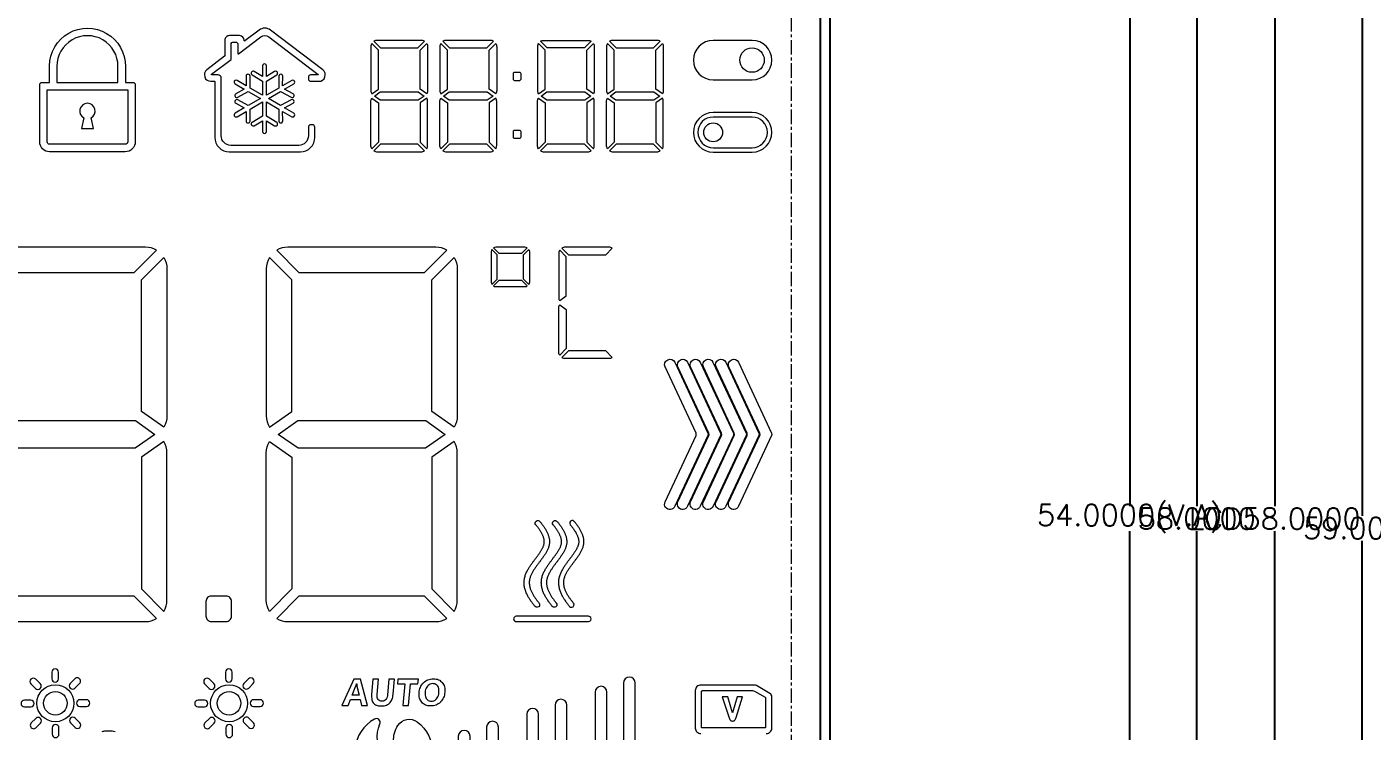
# Model space of a CAD drawing. Header units: millimetres. Extents: x 1979 to 4611, y 2266 to 2838.
# Drawn here: x 2738.4 to 2808.1, y 2715.8 to 2752.3 of the extents above; entities that cross this region are included whole.
import ezdxf

# ---------------------------------------------------------------- set-up
doc = ezdxf.new("R2010")
doc.units = ezdxf.units.MM
doc.linetypes.add('CENTER', pattern=[0.6, 0.375, -0.075, 0.075, -0.075])
doc.layers.add('BACKLIGHT', color=7, linetype='Continuous', lineweight=20)
doc.layers.add('LCD', color=4, linetype='Continuous', lineweight=20)
doc.layers.add('Dim', color=4, linetype='Continuous')
doc.layers.add('DWG', color=7, linetype='Continuous')
doc.styles.get("Standard").update_dxf_attribs({"font": 'txt.shx', "bigfont": 'gbcbig.shx'})
doc.dimstyles.get("Standard").update_dxf_attribs({"dimtxt": 1, "dimasz": 0.18, "dimexe": 0.18, "dimexo": 0.0625, "dimgap": 0.09, "dimtad": 0, "dimtih": 1, "dimtoh": 1, "dimdec": 4, "dimzin": 0, "dimdsep": 46, "dimtxsty": 'Standard', "dimcen": 0.09, "dimadec": 0, "dimazin": 0, "dimtfac": 1, "dimtdec": 4, "dimtofl": 0, "dimtmove": 0, "dimatfit": 3, "dimfxl": 0, "dimtolj": 1, "dimtzin": 0, "dimarcsym": 0})

# ---------------------------------------------------------------- blocks, each defined once
blk = doc.blocks.new('*D112')
at = {"layer": 'Defpoints', "color": 0}
for p in [(2778.511, 2753.825), (2795.565, 2753.825), (2777.011, 2699.825)]:
    blk.add_point(p, dxfattribs=at)
at = {"layer": 'Dim', "color": 0, "lineweight": -2}
for p, q in [((2778.58, 2753.825), (2795.763, 2753.825)), ((2795.565, 2753.627), (2795.565, 2727.474)), ((2795.565, 2700.023), (2795.565, 2726.176)), ((2777.08, 2699.825), (2795.763, 2699.825))]:
    blk.add_line(p, q, dxfattribs=at)
at = {"layer": 'Dim', "color": 0}
for points in [[(2795.532, 2753.627), (2795.598, 2753.627), (2795.565, 2753.825)], [(2795.532, 2700.023), (2795.598, 2700.023), (2795.565, 2699.825)]]:
    blk.add_solid(points, dxfattribs=at)
at = {"layer": 'Dim', "color": 0, "lineweight": 15, "insert": (2795.565, 2726.825), "char_height": 1.1, "attachment_point": 5}
blk.add_mtext('\\A1;54.0000(V.A)', dxfattribs=at)
blk = doc.blocks.new('*D113')
at = {"layer": 'Defpoints', "color": 0}
for p in [(2780.011, 2755.825), (2780.011, 2697.825), (2799.039, 2697.825)]:
    blk.add_point(p, dxfattribs=at)
at = {"layer": 'Dim', "color": 0, "lineweight": -2}
for p, q in [((2780.08, 2755.825), (2799.237, 2755.825)), ((2799.039, 2755.627), (2799.039, 2727.474)), ((2799.039, 2698.023), (2799.039, 2726.176)), ((2780.08, 2697.825), (2799.237, 2697.825))]:
    blk.add_line(p, q, dxfattribs=at)
at = {"layer": 'Dim', "color": 0}
for points in [[(2799.006, 2755.627), (2799.072, 2755.627), (2799.039, 2755.825)], [(2799.006, 2698.023), (2799.072, 2698.023), (2799.039, 2697.825)]]:
    blk.add_solid(points, dxfattribs=at)
at = {"layer": 'Dim', "color": 0, "lineweight": 15, "insert": (2799.039, 2726.825), "char_height": 1.1, "attachment_point": 5}
blk.add_mtext('\\A1;58.0000', dxfattribs=at)
blk = doc.blocks.new('*D114')
at = {"layer": 'Defpoints', "color": 0}
for p in [(2780.011, 2755.825), (2803.082, 2755.825), (2780.011, 2697.825)]:
    blk.add_point(p, dxfattribs=at)
at = {"layer": 'Dim', "color": 0, "lineweight": -2}
for p, q in [((2780.08, 2755.825), (2803.28, 2755.825)), ((2803.082, 2755.627), (2803.082, 2727.474)), ((2803.082, 2698.023), (2803.082, 2726.176)), ((2780.08, 2697.825), (2803.28, 2697.825))]:
    blk.add_line(p, q, dxfattribs=at)
at = {"layer": 'Dim', "color": 0}
for points in [[(2803.049, 2755.627), (2803.115, 2755.627), (2803.082, 2755.825)], [(2803.049, 2698.023), (2803.115, 2698.023), (2803.082, 2697.825)]]:
    blk.add_solid(points, dxfattribs=at)
at = {"layer": 'Dim', "color": 0, "lineweight": 15, "insert": (2803.082, 2726.825), "char_height": 1.1, "attachment_point": 5}
blk.add_mtext('\\A1;LCD58.0000', dxfattribs=at)
blk = doc.blocks.new('*D124')
at = {"layer": 'Defpoints', "color": 0}
for p in [(2780.011, 2755.825), (2807.615, 2755.825), (2781.511, 2696.825)]:
    blk.add_point(p, dxfattribs=at)
at = {"layer": 'Dim', "color": 0, "lineweight": -2}
for p, q in [((2780.08, 2755.825), (2807.813, 2755.825)), ((2807.615, 2755.627), (2807.615, 2726.974)), ((2807.615, 2697.023), (2807.615, 2725.676)), ((2781.58, 2696.825), (2807.813, 2696.825))]:
    blk.add_line(p, q, dxfattribs=at)
at = {"layer": 'Dim', "color": 0}
for points in [[(2807.582, 2755.627), (2807.648, 2755.627), (2807.615, 2755.825)], [(2807.582, 2697.023), (2807.648, 2697.023), (2807.615, 2696.825)]]:
    blk.add_solid(points, dxfattribs=at)
at = {"layer": 'Dim', "color": 0, "lineweight": 15, "insert": (2807.615, 2726.325), "char_height": 1.1, "attachment_point": 5}
blk.add_mtext('\\A1;59.0000', dxfattribs=at)
blk = doc.blocks.new('SPC')
at = {"layer": 'LCD'}
for points in [[(35.99, 52.44), (35.99, 51.608), (36.378, 51.608, -0.414214), (36.499, 51.487), (36.499, 48.528, -0.414214), (35.986, 48.015), (32.06, 48.015, -0.414214), (31.547, 48.528), (31.547, 51.487, -0.414214), (31.668, 51.608), (32.056, 51.608), (32.056, 52.465, -1.000475)], [(46.223, 52.262), (43.519, 54.319, 0.337132), (42.917, 54.319), (42.182, 53.76, -0.620396), (42.155, 53.773), (42.155, 53.787, 0.413587), (41.907, 54.035), (41.389, 54.036, 0.41484), (41.14, 53.788), (41.14, 52.976, -0.234266), (41.133, 52.963), (40.215, 52.264, 0.718034), (40.415, 51.669), (40.611, 51.668, -0.41411), (40.628, 51.652), (40.628, 48.761, 0.414214), (41.374, 48.015), (45.062, 48.015, 0.414214), (45.808, 48.761), (45.808, 49.299, 0.414214), (45.691, 49.415), (45.592, 49.415, 0.414214), (45.476, 49.299), (45.476, 48.844, -0.414214), (44.979, 48.346), (41.456, 48.346, -0.414214), (40.959, 48.844), (40.959, 51.834, 0.41411), (40.794, 52), (40.465, 52, -0.718034), (40.454, 52.03), (41.465, 52.798, 0.234266), (41.471, 52.811), (41.471, 53.589, -0.41484), (41.587, 53.705), (41.708, 53.704, -0.413587), (41.824, 53.588), (41.824, 53.105, 0.620396), (41.85, 53.092), (43.017, 53.979, -0.337132), (43.418, 53.979), (45.983, 52.028, -0.718303), (45.973, 51.998), (45.592, 51.998, 0.414318), (45.476, 51.882), (45.476, 51.783, 0.41411), (45.592, 51.667), (46.022, 51.667, 0.718303)], [(35.603, 52.441, 1.00775), (32.443, 52.441), (32.443, 51.608), (35.603, 51.608)], [(49.044, 53.791, 0.136063), (48.873, 53.744), (49.217, 53.398), (51.155, 53.398), (51.498, 53.744, 0.136063), (51.328, 53.791)], [(52.622, 53.791, 0.136063), (52.451, 53.744), (52.795, 53.398), (54.733, 53.398), (55.077, 53.744, 0.136063), (54.906, 53.791)], [(59.966, 53.791, -0.136063), (60.137, 53.744), (59.793, 53.398), (57.855, 53.398), (57.511, 53.744, -0.136063), (57.682, 53.791)], [(61.26, 53.791, 0.136063), (61.09, 53.744), (61.433, 53.398), (63.371, 53.398), (63.715, 53.744, 0.136063), (63.544, 53.791)], [(68.476, 51.743, 1), (68.476, 53.791), (66.459, 53.791, 1), (66.459, 51.743)], [(48.762, 51.013), (49.105, 51.255), (49.105, 53.288), (48.762, 53.634, 0.139094), (48.712, 53.46), (48.712, 51.187, 0.139094)], [(51.61, 51.013), (51.266, 51.255), (51.266, 53.288), (51.61, 53.634, -0.139094), (51.659, 53.46), (51.659, 51.187, -0.139094)], [(52.34, 51.013), (52.683, 51.255), (52.683, 53.288), (52.34, 53.634, 0.139094), (52.29, 53.46), (52.29, 51.187, 0.139094)], [(55.188, 51.013), (54.844, 51.255), (54.844, 53.288), (55.188, 53.634, -0.139094), (55.237, 53.46), (55.237, 51.187, -0.139094)], [(57.4, 51.013), (57.744, 51.255), (57.744, 53.288), (57.4, 53.634, 0.139094), (57.351, 53.46), (57.351, 51.187, 0.139094)], [(60.248, 51.013), (59.905, 51.255), (59.905, 53.288), (60.248, 53.634, -0.139094), (60.298, 53.46), (60.298, 51.187, -0.139094)], [(60.978, 51.013), (61.322, 51.255), (61.322, 53.288), (60.978, 53.634, 0.139094), (60.929, 53.46), (60.929, 51.187, 0.139094)], [(63.826, 51.013), (63.483, 51.255), (63.483, 53.288), (63.826, 53.634, -0.139094), (63.876, 53.46), (63.876, 51.187, -0.139094)], [(43.727, 52.179), (43.301, 51.921), (43.301, 52.471, 1.030478), (43.097, 52.471), (43.097, 51.921), (42.67, 52.179, 1), (42.564, 52.005), (43.097, 51.682), (43.097, 50.949), (42.462, 51.315), (42.449, 51.938, 1), (42.245, 51.933), (42.255, 51.435), (41.779, 51.71, 1.030478), (41.676, 51.533), (42.153, 51.258), (41.716, 51.018, 1), (41.814, 50.839), (42.36, 51.139), (42.995, 50.772), (42.36, 50.406), (41.814, 50.705, 1), (41.716, 50.526), (42.153, 50.286), (41.676, 50.011, 1.030478), (41.779, 49.834), (42.255, 50.11), (42.245, 49.611, 1), (42.449, 49.607), (42.462, 50.229), (43.097, 50.595), (43.097, 49.863), (42.564, 49.54, 1), (42.67, 49.365), (43.097, 49.624), (43.097, 49.073, 1.030478), (43.301, 49.073), (43.301, 49.624), (43.727, 49.366, 1.003444), (43.833, 49.54), (43.301, 49.863), (43.301, 50.595), (43.936, 50.229), (43.949, 49.607, 1), (44.153, 49.611), (44.142, 50.11), (44.619, 49.834, 1.030478), (44.721, 50.011), (44.245, 50.286), (44.682, 50.526, 1), (44.583, 50.705), (44.038, 50.406), (43.403, 50.772), (44.038, 51.139), (44.583, 50.839, 1), (44.682, 51.018), (44.245, 51.258), (44.721, 51.533, 1.030478), (44.619, 51.71), (44.142, 51.435), (44.153, 51.931, 1.021644), (43.949, 51.936), (43.936, 51.315), (43.301, 50.949), (43.301, 51.682), (43.833, 52.005, 1)], [(56.159, 52.126, 0.414214), (56.088, 52.055), (56.088, 51.786, 0.414214), (56.159, 51.715), (56.429, 51.715, 0.414214), (56.5, 51.786), (56.5, 52.055, 0.414214), (56.429, 52.126)], [(35.986, 48.402), (32.06, 48.402, -0.414214), (31.934, 48.528), (31.934, 51.221), (36.112, 51.221), (36.112, 48.528, -0.414214)], [(34.219, 49.774, 3.847294), (33.827, 49.774), (33.706, 49.222), (34.34, 49.222)], [(49.105, 50.551), (49.105, 48.518), (48.762, 48.172, -0.139094), (48.712, 48.346), (48.712, 50.619, -0.139094), (48.762, 50.793)], [(51.266, 50.551), (51.266, 48.518), (51.61, 48.172, 0.139094), (51.659, 48.346), (51.659, 50.619, 0.139094), (51.61, 50.793)], [(52.683, 50.551), (52.683, 48.518), (52.34, 48.172, -0.139094), (52.29, 48.346), (52.29, 50.619, -0.139094), (52.34, 50.793)], [(54.844, 50.551), (54.844, 48.518), (55.188, 48.172, 0.139094), (55.237, 48.346), (55.237, 50.619, 0.139094), (55.188, 50.793)], [(57.744, 50.551), (57.744, 48.518), (57.4, 48.172, -0.139094), (57.351, 48.346), (57.351, 50.619, -0.139094), (57.4, 50.793)], [(60.248, 50.793), (59.905, 50.551), (59.905, 48.518), (60.248, 48.172, 0.139094), (60.298, 48.346), (60.298, 50.619, 0.139094)], [(60.978, 50.793), (61.322, 50.551), (61.322, 48.518), (60.978, 48.172, -0.139094), (60.929, 48.346), (60.929, 50.619, -0.139094)], [(63.826, 50.793), (63.483, 50.551), (63.483, 48.518), (63.826, 48.172, 0.139094), (63.876, 48.346), (63.876, 50.619, 0.139094)], [(66.459, 50.046, 1), (66.459, 47.998), (68.476, 47.998, 1), (68.476, 50.046)], [(68.476, 48.227, 1), (68.476, 49.816), (66.459, 49.816, 1), (66.459, 48.227)], [(56.429, 48.715, 0.414214), (56.5, 48.786), (56.5, 49.055, 0.414214), (56.429, 49.126), (56.159, 49.126, 0.414214), (56.088, 49.055), (56.088, 48.786, 0.414214), (56.159, 48.715)], [(51.328, 48.015, 0.136063), (51.498, 48.062), (51.155, 48.408), (49.217, 48.408), (48.873, 48.062, 0.136063), (49.044, 48.015)], [(52.795, 48.408), (52.451, 48.062, 0.136063), (52.622, 48.015), (54.906, 48.015, 0.136063), (55.077, 48.062), (54.733, 48.408)], [(59.966, 48.015, 0.136063), (60.137, 48.062), (59.793, 48.408), (57.855, 48.408), (57.511, 48.062, 0.136063), (57.682, 48.015)], [(63.544, 48.015, 0.136063), (63.715, 48.062), (63.371, 48.408), (61.433, 48.408), (61.09, 48.062, 0.136063), (61.26, 48.015)], [(28.784, 42.91), (29.938, 41.749), (36.45, 41.749), (37.604, 42.91, 0.136063), (37.031, 43.069), (29.358, 43.069, 0.136063)], [(38.144, 34.321, -0.139094), (37.978, 33.736), (36.824, 34.548), (36.824, 41.379), (37.978, 42.54, -0.139094), (38.144, 41.955)], [(43.293, 34.321, 0.139094), (43.459, 33.736), (44.613, 34.548), (44.613, 41.379), (43.459, 42.54, 0.139094), (43.293, 41.955)], [(44.406, 43.069, 0.136063), (43.833, 42.91), (44.987, 41.749), (51.499, 41.749), (52.653, 42.91, 0.136063), (52.079, 43.069)], [(53.193, 34.321, -0.139094), (53.027, 33.736), (51.873, 34.548), (51.873, 41.379), (53.027, 42.54, -0.139094), (53.193, 41.955)], [(54.986, 42.957, 0.139094), (54.951, 42.834), (54.951, 41.26, 0.139094), (54.986, 41.137), (55.265, 41.418), (55.265, 42.676)], [(55.344, 42.754), (56.542, 42.754), (56.821, 43.035, 0.136063), (56.701, 43.069), (55.185, 43.069, 0.136063), (55.064, 43.035)], [(56.62, 42.676), (56.9, 42.957, -0.139094), (56.935, 42.834), (56.935, 41.26, -0.139094), (56.9, 41.137), (56.62, 41.418)], [(58.846, 42.567), (58.504, 42.912, 0.139094), (58.455, 42.738), (58.455, 40.473, 0.139094), (58.504, 40.299), (58.846, 40.54)], [(58.785, 43.069, 0.136063), (58.615, 43.021), (58.957, 42.677), (60.89, 42.677), (61.232, 43.021, 0.136063), (61.062, 43.069)], [(56.701, 41.026, 0.136063), (56.821, 41.059), (56.542, 41.34), (55.344, 41.34), (55.064, 41.059, 0.136063), (55.185, 41.026)], [(58.846, 37.812), (58.504, 37.468, -0.139094), (58.455, 37.641), (58.455, 39.907, -0.139094), (58.504, 40.08), (58.846, 39.839)], [(58.957, 37.702), (58.615, 37.358, 0.136063), (58.785, 37.311), (61.062, 37.311, 0.136063), (61.232, 37.358), (60.89, 37.702)], [(63.968, 36.868, -1), (64.468, 37.101), (66.185, 33.421, -0.221646), (66.185, 33.311), (64.471, 29.638, -1.013416), (63.968, 29.864), (65.572, 33.303, 0.221714), (65.572, 33.43)], [(64.629, 36.868, -1), (65.129, 37.101), (66.845, 33.421, -0.221646), (66.845, 33.311), (65.132, 29.638, -1.013416), (64.629, 29.864), (66.233, 33.303, 0.221714), (66.233, 33.43)], [(65.29, 36.868, -1), (65.79, 37.101), (67.506, 33.421, -0.221646), (67.506, 33.311), (65.793, 29.638, -1.013416), (65.29, 29.864), (66.893, 33.303, 0.221714), (66.893, 33.43)], [(65.95, 36.868, -1), (66.45, 37.101), (68.167, 33.421, -0.221646), (68.167, 33.311), (66.453, 29.638, -1.013416), (65.95, 29.864), (67.554, 33.303, 0.221714), (67.554, 33.43)], [(66.611, 36.868, -1), (67.111, 37.101), (68.827, 33.421, -0.221646), (68.827, 33.311), (67.114, 29.638, -1.013416), (66.611, 29.864), (68.215, 33.303, 0.221714), (68.215, 33.43)], [(67.272, 36.868, -1), (67.772, 37.101), (69.488, 33.421, -0.221646), (69.488, 33.311), (67.775, 29.638, -1.013416), (67.272, 29.864), (68.875, 33.303, 0.221714), (68.875, 33.43)], [(37.978, 32.997), (36.824, 32.185), (36.824, 25.354), (37.978, 24.193, 0.139094), (38.144, 24.778), (38.144, 32.412, 0.139094)], [(44.613, 32.185), (44.613, 25.354), (43.459, 24.193, -0.139094), (43.293, 24.778), (43.293, 32.412, -0.139094), (43.459, 32.997)], [(53.027, 24.193, 0.139094), (53.193, 24.778), (53.193, 32.412, 0.139094), (53.027, 32.997), (51.873, 32.185), (51.873, 25.354)], [(57.159, 26.802), (57.182, 26.834), (57.206, 26.866), (57.23, 26.897), (57.253, 26.928), (57.276, 26.959), (57.299, 26.989), (57.322, 27.02), (57.345, 27.05), (57.367, 27.081), (57.389, 27.111), (57.411, 27.141), (57.432, 27.171), (57.453, 27.201), (57.473, 27.231), (57.493, 27.261), (57.513, 27.291), (57.531, 27.321), (57.55, 27.351), (57.567, 27.38), (57.584, 27.41), (57.6, 27.439), (57.615, 27.468), (57.629, 27.497), (57.642, 27.526), (57.654, 27.555), (57.664, 27.583), (57.674, 27.611), (57.682, 27.638), (57.689, 27.665), (57.695, 27.691), (57.699, 27.717), (57.702, 27.744), (57.704, 27.77), (57.705, 27.797), (57.704, 27.824), (57.703, 27.851), (57.7, 27.879), (57.696, 27.907), (57.691, 27.935), (57.684, 27.963), (57.677, 27.992), (57.668, 28.021), (57.659, 28.05), (57.648, 28.079), (57.636, 28.108), (57.624, 28.138), (57.61, 28.167), (57.596, 28.197), (57.58, 28.226), (57.564, 28.256), (57.548, 28.285), (57.53, 28.315), (57.512, 28.344), (57.494, 28.374), (57.475, 28.403), (57.455, 28.432), (57.435, 28.461), (57.414, 28.491), (57.393, 28.52), (57.371, 28.548), (57.349, 28.577), (57.326, 28.606), (57.304, 28.635), (57.281, 28.663), (57.265, 28.682, -1), (57.474, 28.853), (57.49, 28.834), (57.515, 28.803), (57.539, 28.773), (57.563, 28.742), (57.586, 28.711), (57.61, 28.68), (57.633, 28.649), (57.655, 28.617), (57.677, 28.585), (57.699, 28.553), (57.721, 28.52), (57.742, 28.487), (57.762, 28.454), (57.782, 28.421), (57.801, 28.387), (57.819, 28.352), (57.837, 28.318), (57.854, 28.283), (57.87, 28.247), (57.886, 28.212), (57.9, 28.175), (57.913, 28.139), (57.926, 28.102), (57.937, 28.065), (57.947, 28.027), (57.955, 27.989), (57.962, 27.951), (57.968, 27.912), (57.972, 27.873), (57.974, 27.834), (57.975, 27.795), (57.974, 27.757), (57.971, 27.718), (57.966, 27.679), (57.96, 27.641), (57.952, 27.603), (57.942, 27.565), (57.931, 27.528), (57.918, 27.491), (57.904, 27.454), (57.889, 27.419), (57.873, 27.383), (57.856, 27.348), (57.839, 27.313), (57.82, 27.279), (57.801, 27.245), (57.781, 27.212), (57.761, 27.178), (57.74, 27.145), (57.719, 27.113), (57.697, 27.08), (57.675, 27.048), (57.653, 27.016), (57.631, 26.984), (57.608, 26.953), (57.585, 26.921), (57.562, 26.89), (57.539, 26.859), (57.515, 26.828), (57.492, 26.796), (57.469, 26.765), (57.445, 26.734), (57.422, 26.703), (57.398, 26.672), (57.375, 26.641), (57.352, 26.61), (57.328, 26.578), (57.305, 26.547), (57.283, 26.515), (57.26, 26.484), (57.238, 26.452), (57.215, 26.42), (57.194, 26.387), (57.172, 26.355), (57.151, 26.322), (57.131, 26.289), (57.111, 26.256), (57.091, 26.222), (57.072, 26.188), (57.054, 26.154), (57.037, 26.119), (57.02, 26.083), (57.005, 26.048), (56.99, 26.012), (56.977, 25.975), (56.965, 25.938), (56.954, 25.901), (56.945, 25.863), (56.938, 25.824), (56.932, 25.786), (56.928, 25.747), (56.926, 25.708), (56.926, 25.669), (56.927, 25.63), (56.931, 25.592), (56.935, 25.553), (56.942, 25.515), (56.949, 25.476), (56.958, 25.439), (56.969, 25.401), (56.981, 25.364), (56.993, 25.327), (57.007, 25.291), (57.022, 25.255), (57.038, 25.219), (57.054, 25.184), (57.072, 25.149), (57.09, 25.115), (57.109, 25.08), (57.128, 25.047), (57.148, 25.013), (57.169, 24.98), (57.19, 24.948), (57.211, 24.915), (57.233, 24.883), (57.256, 24.851), (57.279, 24.82), (57.302, 24.788), (57.325, 24.757), (57.349, 24.726), (57.373, 24.696), (57.397, 24.665), (57.422, 24.635), (57.434, 24.62, -1), (57.226, 24.449), (57.213, 24.464), (57.187, 24.496), (57.161, 24.528), (57.136, 24.561), (57.111, 24.593), (57.085, 24.627), (57.061, 24.66), (57.036, 24.694), (57.012, 24.729), (56.988, 24.764), (56.964, 24.8), (56.941, 24.836), (56.918, 24.872), (56.895, 24.91), (56.874, 24.948), (56.852, 24.986), (56.831, 25.026), (56.811, 25.066), (56.792, 25.107), (56.774, 25.149), (56.756, 25.191), (56.74, 25.235), (56.724, 25.279), (56.71, 25.324), (56.697, 25.371), (56.686, 25.418), (56.676, 25.466), (56.668, 25.515), (56.662, 25.564), (56.658, 25.614), (56.656, 25.665), (56.656, 25.716), (56.659, 25.767), (56.664, 25.818), (56.671, 25.869), (56.681, 25.92), (56.693, 25.969), (56.706, 26.017), (56.721, 26.063), (56.738, 26.108), (56.755, 26.152), (56.774, 26.195), (56.794, 26.236), (56.814, 26.277), (56.835, 26.316), (56.856, 26.355), (56.878, 26.393), (56.9, 26.43), (56.923, 26.466), (56.946, 26.502), (56.969, 26.537), (56.992, 26.572), (57.016, 26.606), (57.04, 26.64), (57.063, 26.673), (57.087, 26.706), (57.111, 26.738), (57.135, 26.771)], [(58.867, 27.873), (58.87, 27.834), (58.87, 27.795), (58.869, 27.757), (58.866, 27.718), (58.862, 27.679), (58.855, 27.641), (58.847, 27.603), (58.837, 27.565), (58.826, 27.528), (58.813, 27.491), (58.8, 27.454), (58.785, 27.419), (58.769, 27.383), (58.752, 27.348), (58.734, 27.313), (58.715, 27.279), (58.696, 27.245), (58.676, 27.212), (58.656, 27.178), (58.635, 27.145), (58.614, 27.113), (58.592, 27.08), (58.571, 27.048), (58.548, 27.016), (58.526, 26.984), (58.503, 26.953), (58.48, 26.921), (58.457, 26.89), (58.434, 26.859), (58.411, 26.828), (58.387, 26.796), (58.364, 26.765), (58.34, 26.734), (58.317, 26.703), (58.293, 26.672), (58.27, 26.641), (58.247, 26.61), (58.224, 26.578), (58.201, 26.547), (58.178, 26.515), (58.155, 26.484), (58.133, 26.452), (58.111, 26.42), (58.089, 26.387), (58.068, 26.355), (58.047, 26.322), (58.026, 26.289), (58.006, 26.256), (57.986, 26.222), (57.967, 26.188), (57.949, 26.154), (57.932, 26.119), (57.915, 26.083), (57.9, 26.048), (57.885, 26.012), (57.872, 25.975), (57.86, 25.938), (57.849, 25.901), (57.84, 25.863), (57.833, 25.824), (57.827, 25.786), (57.823, 25.747), (57.821, 25.708), (57.821, 25.669), (57.823, 25.63), (57.826, 25.592), (57.831, 25.553), (57.837, 25.515), (57.845, 25.476), (57.854, 25.439), (57.864, 25.401), (57.876, 25.364), (57.889, 25.327), (57.902, 25.291), (57.917, 25.255), (57.933, 25.219), (57.95, 25.184), (57.967, 25.149), (57.985, 25.115), (58.004, 25.08), (58.023, 25.047), (58.043, 25.013), (58.064, 24.98), (58.085, 24.948), (58.107, 24.915), (58.129, 24.883), (58.151, 24.851), (58.174, 24.82), (58.197, 24.788), (58.22, 24.757), (58.244, 24.726), (58.268, 24.696), (58.293, 24.665), (58.317, 24.635), (58.329, 24.62, -1), (58.121, 24.449), (58.108, 24.464), (58.082, 24.496), (58.057, 24.528), (58.031, 24.561), (58.006, 24.593), (57.981, 24.627), (57.956, 24.66), (57.931, 24.694), (57.907, 24.729), (57.883, 24.764), (57.859, 24.8), (57.836, 24.836), (57.813, 24.872), (57.791, 24.91), (57.769, 24.948), (57.747, 24.986), (57.727, 25.026), (57.707, 25.066), (57.687, 25.107), (57.669, 25.149), (57.651, 25.191), (57.635, 25.235), (57.619, 25.279), (57.605, 25.324), (57.592, 25.371), (57.581, 25.418), (57.571, 25.466), (57.563, 25.515), (57.557, 25.564), (57.553, 25.614), (57.551, 25.665), (57.552, 25.716), (57.554, 25.767), (57.559, 25.818), (57.567, 25.869), (57.576, 25.92), (57.588, 25.969), (57.602, 26.017), (57.617, 26.063), (57.633, 26.108), (57.651, 26.152), (57.669, 26.195), (57.689, 26.236), (57.709, 26.277), (57.73, 26.316), (57.751, 26.355), (57.773, 26.393), (57.796, 26.43), (57.818, 26.466), (57.841, 26.502), (57.864, 26.537), (57.888, 26.572), (57.911, 26.606), (57.935, 26.64), (57.959, 26.673), (57.982, 26.706), (58.006, 26.738), (58.03, 26.771), (58.054, 26.802), (58.078, 26.834), (58.101, 26.866), (58.125, 26.897), (58.148, 26.928), (58.171, 26.959), (58.195, 26.989), (58.217, 27.02), (58.24, 27.05), (58.262, 27.081), (58.284, 27.111), (58.306, 27.141), (58.327, 27.171), (58.348, 27.201), (58.369, 27.231), (58.389, 27.261), (58.408, 27.291), (58.427, 27.321), (58.445, 27.351), (58.462, 27.38), (58.479, 27.41), (58.495, 27.439), (58.51, 27.468), (58.524, 27.497), (58.537, 27.526), (58.549, 27.555), (58.56, 27.583), (58.569, 27.611), (58.577, 27.638), (58.584, 27.665), (58.59, 27.691), (58.594, 27.717), (58.598, 27.744), (58.599, 27.77), (58.6, 27.797), (58.6, 27.824), (58.598, 27.851), (58.595, 27.879), (58.591, 27.907), (58.586, 27.935), (58.58, 27.963), (58.572, 27.992), (58.563, 28.021), (58.554, 28.05), (58.543, 28.079), (58.531, 28.108), (58.519, 28.138), (58.505, 28.167), (58.491, 28.197), (58.476, 28.226), (58.46, 28.256), (58.443, 28.285), (58.426, 28.315), (58.408, 28.344), (58.389, 28.374), (58.37, 28.403), (58.35, 28.432), (58.33, 28.461), (58.309, 28.491), (58.288, 28.52), (58.266, 28.548), (58.244, 28.577), (58.222, 28.606), (58.199, 28.635), (58.176, 28.663), (58.16, 28.682, -1), (58.369, 28.853), (58.385, 28.834), (58.41, 28.803), (58.434, 28.773), (58.458, 28.742), (58.482, 28.711), (58.505, 28.68), (58.528, 28.649), (58.551, 28.617), (58.573, 28.585), (58.595, 28.553), (58.616, 28.52), (58.637, 28.487), (58.657, 28.454), (58.677, 28.421), (58.696, 28.387), (58.715, 28.352), (58.732, 28.318), (58.749, 28.283), (58.766, 28.247), (58.781, 28.212), (58.795, 28.175), (58.809, 28.139), (58.821, 28.102), (58.832, 28.065), (58.842, 28.027), (58.85, 27.989), (58.858, 27.951), (58.863, 27.912)], [(59.485, 27.879), (59.488, 27.851), (59.49, 27.824), (59.49, 27.797), (59.49, 27.77), (59.488, 27.744), (59.485, 27.718), (59.48, 27.691), (59.475, 27.665), (59.468, 27.638), (59.459, 27.611), (59.45, 27.583), (59.439, 27.555), (59.427, 27.526), (59.414, 27.497), (59.4, 27.468), (59.385, 27.439), (59.369, 27.41), (59.353, 27.38), (59.335, 27.351), (59.317, 27.321), (59.298, 27.291), (59.279, 27.261), (59.259, 27.232), (59.238, 27.202), (59.218, 27.172), (59.196, 27.141), (59.175, 27.111), (59.153, 27.081), (59.13, 27.051), (59.108, 27.02), (59.085, 26.99), (59.062, 26.959), (59.038, 26.928), (59.015, 26.897), (58.991, 26.866), (58.968, 26.834), (58.944, 26.803), (58.92, 26.771), (58.896, 26.739), (58.873, 26.706), (58.849, 26.673), (58.825, 26.64), (58.801, 26.606), (58.778, 26.572), (58.755, 26.537), (58.731, 26.502), (58.708, 26.467), (58.686, 26.43), (58.664, 26.393), (58.642, 26.355), (58.62, 26.317), (58.599, 26.277), (58.579, 26.237), (58.56, 26.195), (58.541, 26.152), (58.523, 26.108), (58.507, 26.063), (58.492, 26.017), (58.478, 25.969), (58.466, 25.92), (58.457, 25.87), (58.449, 25.819), (58.444, 25.768), (58.442, 25.716), (58.441, 25.665), (58.443, 25.615), (58.447, 25.564), (58.453, 25.515), (58.461, 25.466), (58.471, 25.418), (58.483, 25.371), (58.495, 25.325), (58.51, 25.279), (58.525, 25.235), (58.542, 25.191), (58.559, 25.149), (58.578, 25.107), (58.597, 25.066), (58.617, 25.026), (58.638, 24.987), (58.659, 24.948), (58.681, 24.91), (58.703, 24.873), (58.726, 24.836), (58.749, 24.8), (58.773, 24.764), (58.797, 24.729), (58.821, 24.695), (58.846, 24.661), (58.871, 24.627), (58.896, 24.594), (58.921, 24.561), (58.947, 24.528), (58.973, 24.496), (58.998, 24.464), (59.011, 24.449, 1), (59.219, 24.621), (59.207, 24.635), (59.183, 24.665), (59.159, 24.696), (59.134, 24.727), (59.111, 24.757), (59.087, 24.788), (59.064, 24.82), (59.041, 24.851), (59.019, 24.883), (58.997, 24.915), (58.975, 24.948), (58.954, 24.98), (58.934, 25.014), (58.914, 25.047), (58.894, 25.081), (58.875, 25.115), (58.857, 25.149), (58.84, 25.184), (58.823, 25.219), (58.807, 25.255), (58.793, 25.291), (58.779, 25.327), (58.766, 25.364), (58.754, 25.401), (58.744, 25.439), (58.735, 25.477), (58.727, 25.515), (58.721, 25.553), (58.716, 25.592), (58.713, 25.631), (58.711, 25.67), (58.712, 25.708), (58.714, 25.747), (58.717, 25.786), (58.723, 25.825), (58.73, 25.863), (58.74, 25.901), (58.75, 25.938), (58.762, 25.975), (58.776, 26.012), (58.79, 26.048), (58.806, 26.084), (58.822, 26.119), (58.84, 26.154), (58.858, 26.188), (58.877, 26.222), (58.896, 26.256), (58.916, 26.289), (58.937, 26.322), (58.958, 26.355), (58.979, 26.388), (59.001, 26.42), (59.023, 26.452), (59.045, 26.484), (59.068, 26.516), (59.091, 26.547), (59.114, 26.579), (59.137, 26.61), (59.16, 26.641), (59.184, 26.672), (59.207, 26.703), (59.231, 26.734), (59.254, 26.765), (59.277, 26.797), (59.301, 26.828), (59.324, 26.859), (59.347, 26.89), (59.37, 26.922), (59.393, 26.953), (59.416, 26.985), (59.439, 27.016), (59.461, 27.048), (59.483, 27.081), (59.504, 27.113), (59.526, 27.146), (59.546, 27.179), (59.567, 27.212), (59.586, 27.245), (59.606, 27.279), (59.624, 27.314), (59.642, 27.348), (59.659, 27.383), (59.675, 27.419), (59.69, 27.455), (59.704, 27.491), (59.716, 27.528), (59.728, 27.565), (59.737, 27.603), (59.746, 27.641), (59.752, 27.679), (59.757, 27.718), (59.759, 27.757), (59.76, 27.796), (59.76, 27.835), (59.757, 27.873), (59.753, 27.912), (59.748, 27.951), (59.741, 27.989), (59.732, 28.027), (59.722, 28.065), (59.711, 28.102), (59.699, 28.139), (59.686, 28.176), (59.671, 28.212), (59.656, 28.248), (59.64, 28.283), (59.623, 28.318), (59.605, 28.353), (59.586, 28.387), (59.567, 28.421), (59.547, 28.454), (59.527, 28.487), (59.506, 28.52), (59.485, 28.553), (59.463, 28.585), (59.441, 28.617), (59.418, 28.649), (59.395, 28.68), (59.372, 28.711), (59.348, 28.742), (59.324, 28.773), (59.3, 28.804), (59.276, 28.834), (59.259, 28.854, 1), (59.051, 28.682), (59.066, 28.664), (59.089, 28.635), (59.112, 28.606), (59.134, 28.578), (59.156, 28.549), (59.178, 28.52), (59.199, 28.491), (59.22, 28.462), (59.24, 28.432), (59.26, 28.403), (59.279, 28.374), (59.298, 28.345), (59.316, 28.315), (59.333, 28.286), (59.35, 28.256), (59.366, 28.227), (59.381, 28.197), (59.396, 28.168), (59.409, 28.138), (59.422, 28.109), (59.433, 28.079), (59.444, 28.05), (59.454, 28.021), (59.462, 27.992), (59.47, 27.963), (59.476, 27.935), (59.481, 27.907)], [(37.031, 23.664, 0.136063), (37.604, 23.823), (36.45, 24.984), (29.938, 24.984), (28.784, 23.823, 0.136063), (29.358, 23.664)], [(41.487, 24.709, 0.414214), (41.212, 24.984), (40.442, 24.984, 0.414214), (40.167, 24.709), (40.167, 23.939, 0.414214), (40.442, 23.664), (41.212, 23.664, 0.414214), (41.487, 23.939)], [(44.987, 24.984), (43.833, 23.823, 0.136063), (44.406, 23.664), (52.079, 23.664, 0.136063), (52.653, 23.823), (51.499, 24.984)], [(60.003, 23.935), (56.251, 23.935, 1), (56.251, 23.664), (60.003, 23.664, 1.002396)], [(32.524, 20.701), (32.524, 21.035, 1), (32.176, 21.035), (32.176, 20.701, 1)], [(41.529, 20.701), (41.529, 21.035, 1), (41.18, 21.035), (41.18, 20.701, 1)], [(31.093, 20.435), (31.33, 20.198, 1), (31.576, 20.445), (31.34, 20.681, 1)], [(33.376, 20.212), (33.613, 20.448, 1), (33.366, 20.695), (33.13, 20.459, 1)], [(40.098, 20.435), (40.334, 20.198, 1), (40.58, 20.445), (40.344, 20.681, 1)], [(42.38, 20.212), (42.617, 20.448, 1), (42.37, 20.695), (42.134, 20.459, 1)], [(60.954, 15.217), (60.954, 20.002, 1), (60.343, 20.002), (60.343, 15.217, 1)], [(61.811, 20.476), (61.811, 15.217, 1), (62.422, 15.217), (62.422, 20.476, 1)], [(31.087, 19.244, 1), (31.087, 19.593), (30.753, 19.593, 1), (30.753, 19.244)], [(33.967, 19.612), (33.633, 19.612, 1), (33.633, 19.264), (33.967, 19.264, 1)], [(40.091, 19.244, 1), (40.091, 19.593), (39.757, 19.593, 1), (39.757, 19.244)], [(42.971, 19.612), (42.637, 19.612, 1), (42.637, 19.264), (42.971, 19.264, 1)], [(58.263, 15.206, 1), (58.875, 15.206), (58.875, 19.332, 1), (58.263, 19.332)], [(68.617, 20.04, 0.131652), (68.515, 20.067), (65.888, 20.067, 0.414214), (65.837, 20.016), (65.837, 18.215, 0.414214), (65.888, 18.164), (69.143, 18.164, 0.414214), (69.194, 18.215), (69.194, 19.677, 0.267949), (69.169, 19.722)], [(56.795, 15.217, 1), (57.407, 15.217), (57.407, 18.859, 1), (56.795, 18.859)], [(31.354, 18.162), (31.59, 18.398, 1), (31.343, 18.644), (31.107, 18.408, 1)], [(32.544, 17.821), (32.544, 18.155, 1), (32.195, 18.155), (32.195, 17.821, 1)], [(33.626, 18.422), (33.39, 18.658, 1), (33.144, 18.412), (33.38, 18.176, 1)], [(40.358, 18.162), (40.594, 18.398, 1), (40.348, 18.644), (40.111, 18.408, 1)], [(41.548, 17.821), (41.548, 18.155, 1), (41.2, 18.155), (41.2, 17.821, 1)], [(42.63, 18.422), (42.394, 18.658, 1), (42.148, 18.412), (42.384, 18.176, 1)], [(48.9, 18.607, 0.237759), (47.886, 17.091, 0.43554), (48.538, 16.316, 0.155042), (49.382, 16.538, 0.445572), (49.407, 16.683, -0.274501), (49.179, 18.358, 0.716217)], [(51.117, 18.461, -0.237759), (51.923, 16.825, -0.716217), (51.567, 16.708, 0.274501), (50.003, 17.348, -0.445572), (49.889, 17.442, -0.155042), (50.119, 18.284, -0.43554)], [(54.715, 15.217, 1), (55.327, 15.217), (55.327, 18.189, 1), (54.715, 18.189)], [(53.247, 15.217, 1), (53.859, 15.217), (53.859, 17.716, 1), (53.247, 17.716)]]:
    blk.add_lwpolyline(points, format="xyb", close=True, dxfattribs=at)
for points in [[(51.172, 51.115), (51.473, 50.903), (51.169, 50.689), (49.202, 50.689), (48.898, 50.903), (49.199, 51.115)], [(52.78, 50.689), (52.476, 50.903), (52.777, 51.115), (54.75, 51.115), (55.052, 50.903), (54.747, 50.689)], [(59.811, 51.115), (60.112, 50.903), (59.808, 50.689), (57.841, 50.689), (57.536, 50.903), (57.838, 51.115)], [(63.389, 51.115), (63.69, 50.903), (63.386, 50.689), (61.419, 50.689), (61.115, 50.903), (61.416, 51.115)], [(36.508, 34.078), (37.52, 33.366), (36.498, 32.648), (29.89, 32.648), (28.868, 33.366), (29.88, 34.078)], [(44.939, 32.648), (43.917, 33.366), (44.929, 34.078), (51.557, 34.078), (52.569, 33.366), (51.547, 32.648)], [(48.177, 20.675), (47.835, 20.675), (47.217, 19.31), (47.532, 19.31), (47.66, 19.623), (48.155, 19.623), (48.23, 19.31), (48.547, 19.31)], [(47.993, 20.321), (48.106, 19.848), (47.742, 19.848), (47.94, 20.324), (47.957, 20.371), (47.974, 20.44), (47.982, 20.44), (47.983, 20.382)], [(49.938, 20.675), (49.647, 20.675), (49.577, 19.867), (49.569, 19.808), (49.553, 19.737), (49.528, 19.677), (49.494, 19.627), (49.454, 19.588), (49.405, 19.561), (49.349, 19.544), (49.284, 19.538), (49.225, 19.543), (49.171, 19.559), (49.126, 19.585), (49.091, 19.623), (49.066, 19.671), (49.049, 19.729), (49.043, 19.799), (49.046, 19.879), (49.115, 20.675), (48.824, 20.675), (48.755, 19.881), (48.751, 19.815), (48.751, 19.742), (48.757, 19.675), (48.768, 19.613), (48.785, 19.556), (48.807, 19.505), (48.834, 19.459), (48.867, 19.418), (48.905, 19.384), (48.949, 19.354), (48.999, 19.329), (49.053, 19.31), (49.113, 19.297), (49.179, 19.289), (49.25, 19.287), (49.273, 19.287), (49.343, 19.291), (49.409, 19.3), (49.471, 19.315), (49.528, 19.335), (49.581, 19.36), (49.63, 19.39), (49.674, 19.425), (49.713, 19.466), (49.749, 19.512), (49.781, 19.563), (49.807, 19.619), (49.829, 19.681), (49.847, 19.747), (49.861, 19.82), (49.87, 19.897)], [(50.767, 20.437), (51.156, 20.437), (51.177, 20.675), (50.109, 20.675), (50.089, 20.437), (50.477, 20.437), (50.378, 19.31), (50.67, 19.31)], [(51.313, 20.314), (51.348, 20.372), (51.388, 20.427), (51.431, 20.478), (51.45, 20.497), (51.502, 20.543), (51.557, 20.583), (51.614, 20.618), (51.676, 20.646), (51.739, 20.668), (51.806, 20.683), (51.877, 20.694), (51.95, 20.697), (51.962, 20.697), (52.034, 20.695), (52.102, 20.685), (52.167, 20.669), (52.227, 20.647), (52.282, 20.618), (52.333, 20.582), (52.381, 20.54), (52.415, 20.503), (52.452, 20.453), (52.483, 20.399), (52.509, 20.341), (52.529, 20.281), (52.543, 20.217), (52.551, 20.15), (52.552, 20.078), (52.549, 20.004), (52.549, 20.003), (52.539, 19.928), (52.525, 19.856), (52.506, 19.787), (52.482, 19.723), (52.452, 19.662), (52.418, 19.604), (52.378, 19.55), (52.333, 19.5), (52.319, 19.486), (52.267, 19.438), (52.212, 19.398), (52.154, 19.364), (52.093, 19.336), (52.028, 19.315), (51.961, 19.299), (51.891, 19.289), (51.818, 19.287), (51.816, 19.287), (51.744, 19.289), (51.675, 19.299), (51.61, 19.315), (51.55, 19.336), (51.494, 19.365), (51.442, 19.399), (51.394, 19.44), (51.357, 19.479), (51.319, 19.529), (51.286, 19.582), (51.259, 19.639), (51.238, 19.699), (51.224, 19.763), (51.216, 19.83), (51.214, 19.901), (51.218, 19.974), (51.226, 20.049), (51.241, 20.121), (51.26, 20.189), (51.284, 20.253)], [(52.18, 20.322), (52.14, 20.371), (52.09, 20.408), (52.032, 20.432), (51.965, 20.444), (51.93, 20.446), (51.86, 20.44), (51.794, 20.422), (51.734, 20.392), (51.681, 20.35), (51.651, 20.319), (51.612, 20.266), (51.58, 20.209), (51.554, 20.145), (51.536, 20.075), (51.525, 20), (51.524, 19.99), (51.521, 19.915), (51.526, 19.844), (51.539, 19.78), (51.56, 19.721), (51.589, 19.668), (51.591, 19.665), (51.633, 19.616), (51.683, 19.578), (51.739, 19.553), (51.805, 19.54), (51.843, 19.538), (51.915, 19.544), (51.982, 19.562), (52.041, 19.592), (52.094, 19.633), (52.12, 19.66), (52.158, 19.711), (52.189, 19.768), (52.214, 19.832), (52.231, 19.903), (52.243, 19.98), (52.243, 19.985), (52.246, 20.063), (52.243, 20.136), (52.231, 20.201), (52.213, 20.259), (52.187, 20.312)], [(67.987, 19.768), (67.71, 19.768), (67.457, 18.939), (67.224, 19.768), (66.932, 19.768), (67.295, 18.674), (67.311, 18.631), (67.327, 18.594), (67.345, 18.564), (67.363, 18.542), (67.391, 18.522), (67.425, 18.509), (67.465, 18.505), (67.477, 18.505), (67.515, 18.511), (67.548, 18.525), (67.576, 18.547), (67.583, 18.554), (67.6, 18.578), (67.617, 18.61), (67.633, 18.648), (67.649, 18.693)]]:
    blk.add_lwpolyline(points, close=True, dxfattribs=at)
for points in [[(69.213, 17.858, 0.414214), (69.5, 18.146), (69.5, 19.766, 0.267949), (69.398, 19.942), (68.699, 20.346, 0.131652), (68.597, 20.373), (65.819, 20.373, 0.414214), (65.531, 20.086), (65.531, 18.146, 0.414214), (65.819, 17.858)], [(34.786, 17.965, -0.041966), (34.965, 17.999, -0.035205), (35.137, 18.006, -0.028395), (35.3, 17.991, -0.023978), (35.455, 17.96, -0.037033)]]:
    blk.add_lwpolyline(points, format="xyb", dxfattribs=at)
for centre, radius in [((68.476, 52.767), 0.633), ((66.459, 49.022), 0.489), ((32.36, 19.428), 0.96), ((41.364, 19.428), 0.96), ((32.36, 19.428), 0.611), ((41.364, 19.428), 0.611)]:
    blk.add_circle(centre, radius, dxfattribs=at)
blk = doc.blocks.new('DWG')
at = {"layer": 'LCD'}
blk.add_lwpolyline([(0, 58), (0, 0), (72.5, 0), (72.5, 58)], close=True, dxfattribs=at)
at = {"layer": 'LCD', "linetype": 'CENTER', "ltscale": 2}
blk.add_lwpolyline([(70.5, 55), (70.5, 3, -0.414214), (69.5, 2), (5.5, 2, -0.414214), (4.5, 3), (4.5, 55, -0.414214), (5.5, 56), (69.5, 56, -0.414214)], format="xyb", close=True, dxfattribs=at)
at = {"layer": 'LCD'}
blk.add_blockref('SPC', (0, 0), dxfattribs=at)

msp = doc.modelspace()

# ---------------------------------------------------------------- linework, layer by layer
at = {"color": 130, "linetype": 'Continuous'}
msp.add_line((2780.01106, 2755.82549), (2780.01106, 2697.82549), dxfattribs=at)
at = {"layer": 'BACKLIGHT', "lineweight": 15}
msp.add_line((2780.01106, 2755.82549), (2780.01106, 2697.82549), dxfattribs=at)
at = {"layer": 'Dim', "color": 3}
msp.add_lwpolyline([(2710.51106, 2755.32549), (2779.51106, 2755.32549), (2779.51106, 2698.32549), (2710.51106, 2698.32549)], close=True, dxfattribs=at)
at = {"layer": 'LCD', "color": 3, "lineweight": 15}
msp.add_lwpolyline([(2710.51106, 2755.32549), (2779.51106, 2755.32549), (2779.51106, 2698.32549), (2710.51106, 2698.32549)], close=True, dxfattribs=at)

# ---------------------------------------------------------------- block references
at = {"layer": 'DWG'}
msp.add_blockref('DWG', (2707.51106, 2697.82549), dxfattribs=at)

# ---------------------------------------------------------------- dimensions: what is measured, and where the dimension line sits
at = {"layer": 'Dim', "lineweight": 15}
for base, p1, p2, picture, middle in [((2799.03862, 2697.82549), (2780.01106, 2755.82549), (2780.01106, 2697.82549), '*D113', (2799.03862, 2726.82549)), ((2807.61499, 2755.82549), (2781.51106, 2696.82549), (2780.01106, 2755.82549), '*D124', (2807.61499, 2726.32549))]:
    dim = msp.add_linear_dim(base=base, p1=p1, p2=p2, angle=90, dimstyle='Standard', override={"dimscale": 1.1}, dxfattribs=at)
    dim.commit()
    dim.dimension.update_dxf_attribs({"geometry": picture, "text_midpoint": middle, "dimtype": 160})
dim = msp.add_linear_dim(base=(2803.08162, 2755.82549), p1=(2780.01106, 2697.82549), p2=(2780.01106, 2755.82549), angle=90, text='LCD<>', dimstyle='Standard', override={"dimscale": 1.1}, dxfattribs=at)
dim.commit()
dim.dimension.update_dxf_attribs({"geometry": '*D114', "text_midpoint": (2803.08162, 2726.82549), "dimtype": 160})
dim = msp.add_linear_dim(base=(2795.56537, 2753.82549), p1=(2777.01106, 2699.82549), p2=(2778.51106, 2753.82549), angle=90, text='<>(V.A)', dimstyle='Standard', override={"dimscale": 1.1}, dxfattribs=at)
dim.commit()
dim.dimension.update_dxf_attribs({"geometry": '*D112', "text_midpoint": (2795.56537, 2726.82549)})

doc.saveas('drawing.dxf')
